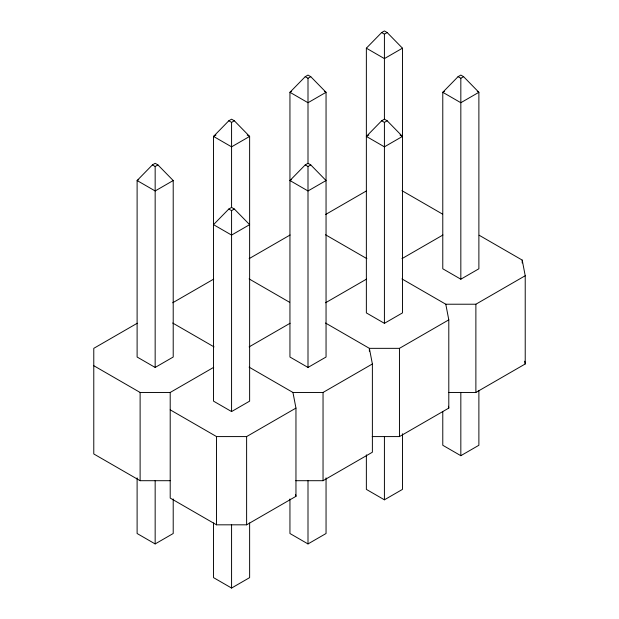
<?xml version="1.0" encoding="UTF-8"?>
<svg xmlns="http://www.w3.org/2000/svg" width="619" height="619" viewBox="0 0 619 619"><rect width="100%" height="100%" fill="white"/><g stroke="black" fill="none" stroke-linecap="round" stroke-linejoin="round"><path stroke-width="0.93" d="M152.39 164.909L137.108 180.539L137.108 357.024L155.16 367.446L173.212 357.024L173.212 180.539L157.922 164.909L155.16 163.308L152.39 164.909L155.16 166.503L157.922 164.909M228.806 120.79L213.524 136.42L213.524 401.143L231.576 411.565L249.627 401.143L249.627 136.42L234.346 120.79L231.576 119.188L228.806 120.79L231.576 122.384L234.346 120.79M305.229 76.671L289.947 92.301L289.947 357.024L307.999 367.446L326.051 357.024L326.051 92.301L310.761 76.671L307.999 75.069L305.229 76.671L307.999 78.265L310.761 76.671M366.363 48.181L381.644 32.552L384.414 30.95L387.185 32.552L402.466 48.181L402.466 312.904L384.414 323.327L366.363 312.904L366.363 48.181L384.414 58.604L402.466 48.181M228.806 209.029L213.524 224.658L231.576 235.081L249.627 224.658L234.346 209.029L231.576 207.427L228.806 209.029L231.576 210.63L234.346 209.029M289.947 180.539L305.229 164.909L307.999 163.308L310.761 164.909L326.051 180.539L307.999 190.962L289.947 180.539L291.588 179.595M366.363 136.42L381.644 120.79L384.414 119.188L387.185 120.79L402.466 136.42L384.414 146.842L366.363 136.42L368.823 135.004M458.068 76.671L442.778 92.301L442.778 268.785L460.83 279.208L478.882 268.785L478.882 92.301L463.6 76.671L460.83 75.069L458.068 76.671L460.83 78.265L463.6 76.671M381.644 32.552L384.414 34.146L387.185 32.552M138.749 179.595L137.108 180.539L155.16 190.962L173.212 180.539M215.985 135.004L213.524 136.42L231.576 146.842L249.627 136.42L247.167 135.004M291.588 91.357L289.947 92.301L307.999 102.723L326.051 92.301L324.41 91.357M305.229 164.909L307.999 166.503L310.761 164.909M381.644 120.79L384.414 122.384L387.185 120.79M444.427 91.357L442.778 92.301L460.83 102.723L478.882 92.301L477.241 91.357M137.271 323.234L93.779 348.342L93.779 453.951L140.118 480.7L170.202 480.7M172.709 302.768L213.687 279.115M249.132 258.649L290.11 234.996M325.548 214.53L366.525 190.869M93.779 365.713L140.118 392.461L170.202 392.461L213.687 367.353M249.132 346.888L290.11 323.234M325.548 302.768L366.525 279.115M401.963 258.649L442.949 234.996M170.202 409.832L216.534 436.581L246.617 436.581L295.959 408.091L292.949 392.461L249.101 367.144M292.949 392.461L323.041 392.461L372.383 363.972L369.373 348.342L325.524 323.025M369.373 351.221L369.373 348.342L399.456 348.342L448.798 319.853L445.788 304.223L401.94 278.906M445.788 304.223L475.879 304.223L525.221 275.734L522.212 260.096L479.183 235.259M137.108 477.876L137.108 533.508L155.16 543.931L173.212 533.508L173.212 498.976M170.202 392.461L170.202 498.071L216.534 524.819L246.617 524.819L295.959 496.337L295.959 408.091M295.774 480.7L323.041 480.7L372.383 452.218L372.383 363.972M372.189 436.581L399.456 436.581L448.798 408.091L448.798 319.853M448.613 392.461L475.879 392.461L525.221 363.972L525.221 275.734M213.524 522.954L213.524 577.628L231.576 588.05L249.627 577.628L249.627 522.954M289.947 498.976L289.947 533.508L307.999 543.931L326.051 533.508L326.051 477.876M366.363 454.857L366.363 489.389L384.414 499.812L402.466 489.389L402.466 433.757M442.778 411.697L442.778 445.27L460.83 455.692L478.882 445.27L478.882 390.597M400.006 135.004L402.466 136.42M401.94 190.66L442.484 214.066M325.524 234.779L366.889 258.665M249.101 278.906L289.646 302.312M172.686 323.025L214.05 346.903M524.688 361.217L525.221 363.972M448.442 406.257L448.798 408.091M295.603 494.496L295.959 496.337M522.212 260.096L522.212 262.974M475.879 304.223L475.879 392.461M460.83 78.265L460.83 279.208M460.83 392.384L460.83 455.692M399.456 348.342L399.456 436.581M384.414 34.146L384.414 119.359M384.414 122.384L384.414 323.327M384.414 436.503L384.414 499.812M323.041 392.461L323.041 480.7M307.999 78.265L307.999 163.478M307.999 166.503L307.999 367.446M307.999 480.623L307.999 543.931M246.617 436.581L246.617 524.819M231.576 122.384L231.576 207.597M231.576 210.63L231.576 411.565M231.576 524.75L231.576 588.05M216.534 436.581L216.534 524.819M155.16 166.503L155.16 367.446M155.16 480.623L155.16 543.931M140.118 392.461L140.118 480.7"/></g></svg>
